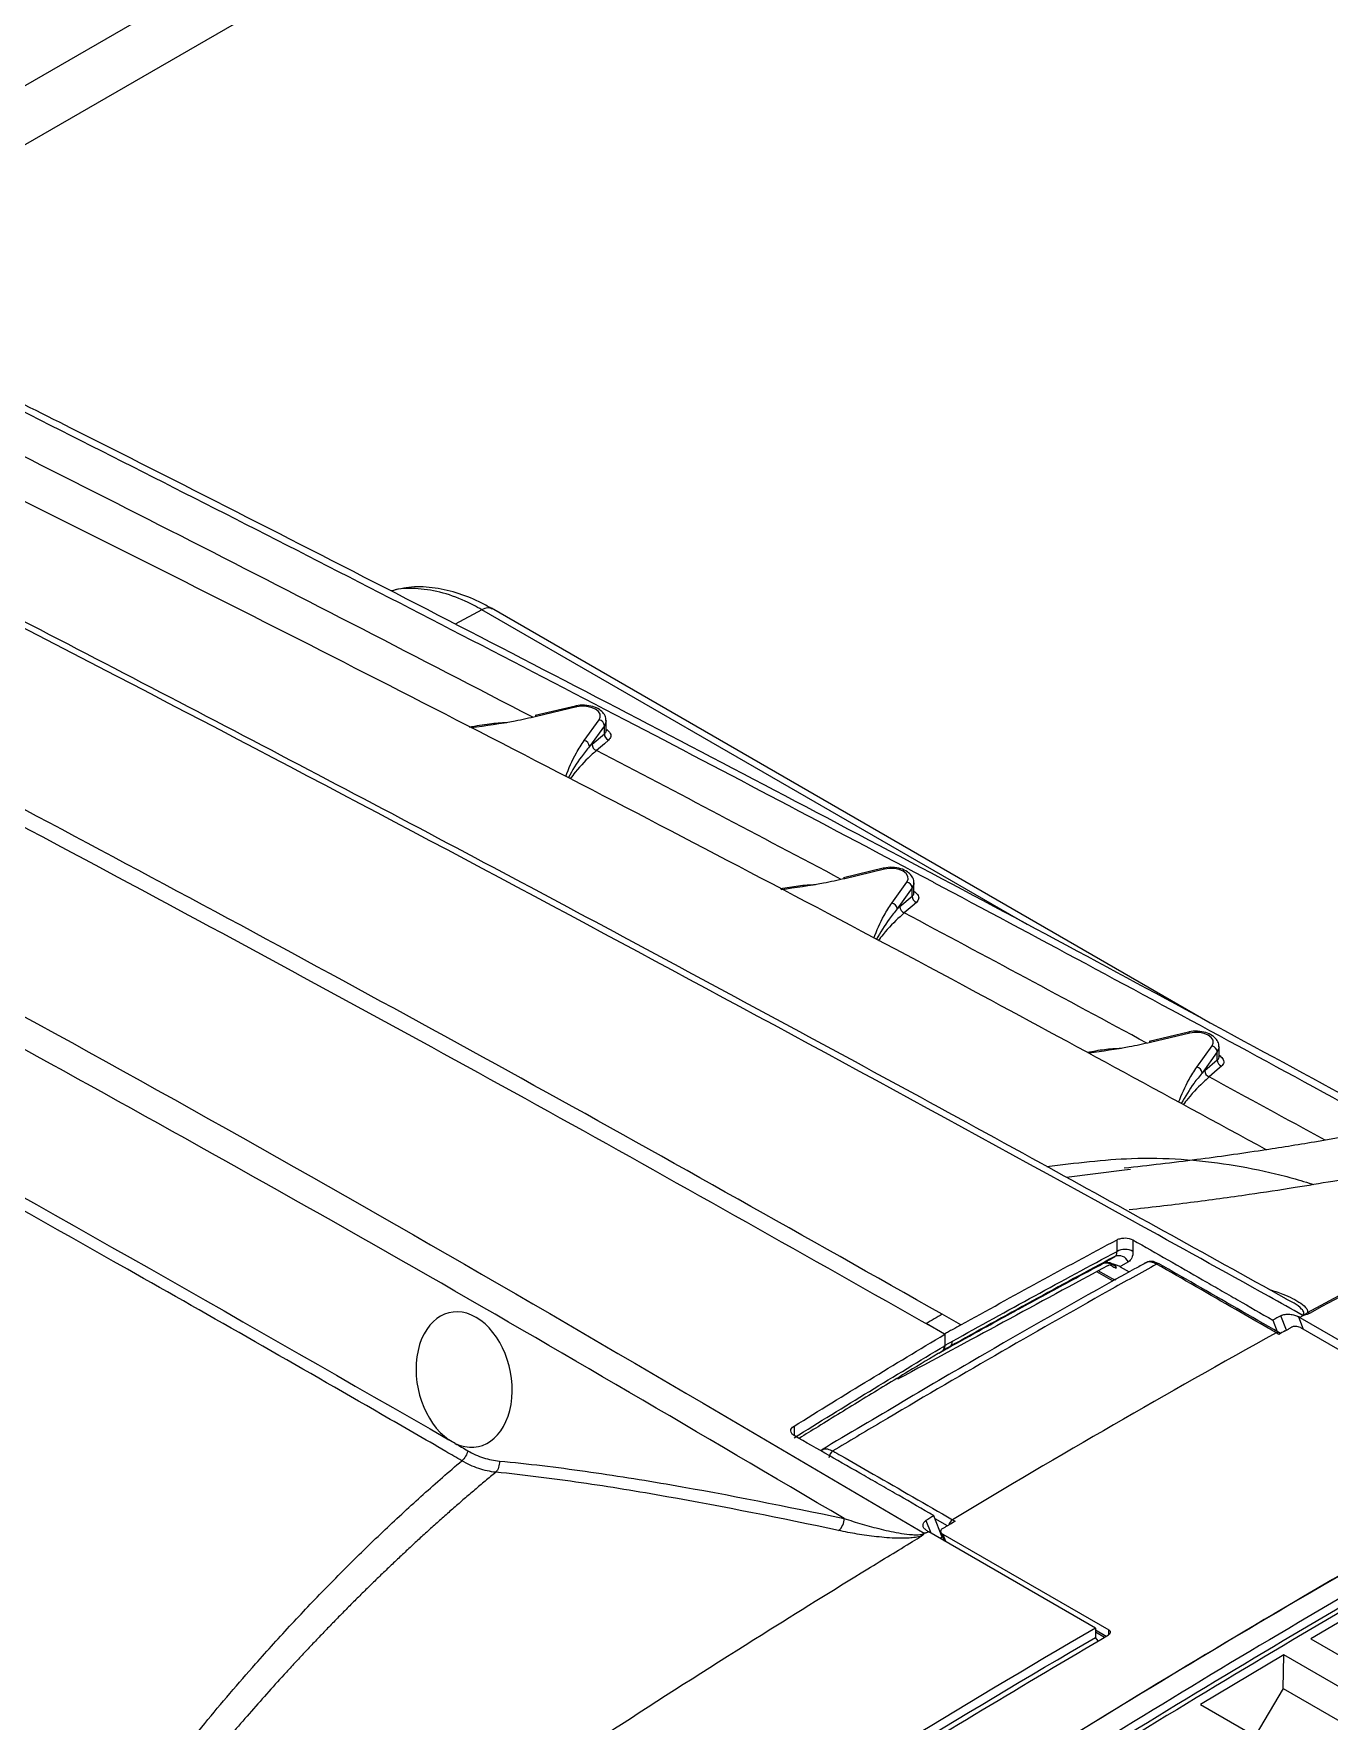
# Model space of a CAD drawing. Extents: x 14.8 to 109.8, y 1.6 to 86.6.
# Drawn here: x 21.103 to 24.509, y 70.507 to 74.945 of the extents above; entities that cross this region are included whole.
import ezdxf

# ---------------------------------------------------------------- set-up
doc = ezdxf.new("R2010")
doc.units = 0
doc.header["$MEASUREMENT"] = 0
doc.layers.add('OBJECT', color=7, linetype='CONTINUOUS')

msp = doc.modelspace()

# ---------------------------------------------------------------- linework, layer by layer
at = {"layer": 'OBJECT'}
for p, q in [((20.0914, 74.2378), (23.6111, 76.2697)), ((20.0914, 74.0827), (23.6664, 76.1465)), ((22.2808, 73.4302), (22.2106, 73.3925)), ((23.7152, 72.6021), (22.2808, 73.4302)), ((24.1962, 72.3431), (22.3066, 73.434)), ((22.5271, 73.1769), (22.4215, 73.1517)), ((22.5306, 73.1746), (22.425, 73.1493)), ((22.5503, 73.0862), (22.5894, 73.1406)), ((22.6078, 73.112), (22.6078, 73.1383)), ((22.6032, 73.1251), (22.5641, 73.0706)), ((22.5713, 73.0769), (22.6032, 73.1042)), ((22.6032, 73.1042), (22.6032, 73.1251)), ((22.6077, 73.1123), (22.6078, 73.1122)), ((23.3367, 72.7503), (23.2323, 72.7254)), ((23.3402, 72.748), (23.2358, 72.723)), ((23.3595, 72.659), (23.399, 72.714)), ((23.4128, 72.6985), (23.3733, 72.6435)), ((23.4128, 72.6774), (23.4128, 72.6985)), ((23.4173, 72.6856), (23.4173, 72.6855)), ((23.4174, 72.6853), (23.4174, 72.7117)), ((23.3806, 72.6498), (23.4128, 72.6774)), ((24.1388, 72.3194), (24.0357, 72.2948)), ((24.1423, 72.3171), (24.0391, 72.2924)), ((24.1612, 72.2276), (24.2011, 72.2831)), ((24.215, 72.2676), (24.1751, 72.212)), ((24.1824, 72.2184), (24.215, 72.2464)), ((24.215, 72.2464), (24.215, 72.2676)), ((24.2194, 72.2546), (24.2195, 72.2545)), ((24.2195, 72.2543), (24.2195, 72.2808)), ((23.9708, 71.9565), (23.8183, 71.9376)), ((23.9866, 71.9585), (23.9708, 71.9565)), ((23.9512, 71.7431), (23.9512, 71.7736)), ((23.9932, 71.773), (23.9932, 71.7429)), ((23.9387, 71.7102), (23.9181, 71.7123)), ((23.9465, 71.7078), (23.9489, 71.6991)), ((24.4521, 71.5822), (24.686, 71.708)), ((23.9409, 71.6647), (23.8978, 71.6896)), ((23.9451, 71.6671), (23.9021, 71.692)), ((23.9373, 71.6716), (23.9478, 71.6686)), ((23.9592, 71.7026), (23.9834, 71.6888)), ((23.5407, 71.5496), (23.4915, 71.5776)), ((24.4032, 71.6135), (24.3964, 71.6169)), ((23.4975, 71.5255), (23.4491, 71.5531)), ((24.3607, 71.5622), (24.3725, 71.5319)), ((24.3811, 71.5271), (24.3769, 71.5295)), ((24.3968, 71.536), (24.3822, 71.5737)), ((24.4282, 71.5711), (24.4409, 71.5382)), ((24.432, 71.5689), (24.8704, 71.3158)), ((24.4335, 71.5425), (24.8697, 71.2907)), ((23.4828, 71.4755), (23.5124, 71.4931)), ((23.4983, 71.5251), (23.4983, 71.4947)), ((24.3769, 71.5247), (24.3697, 71.5289)), ((23.376, 71.4076), (23.376, 71.411)), ((23.1019, 71.2833), (23.1019, 71.259)), ((23.4915, 70.9917), (23.4697, 71.0478)), ((23.4488, 71.0349), (23.4613, 71.0026)), ((23.8946, 70.7525), (23.4562, 71.0056)), ((23.5053, 71.0213), (23.4728, 71.04)), ((23.4878, 71.005), (23.4966, 70.9822)), ((23.4898, 70.996), (23.4908, 70.9974)), ((23.493, 70.9996), (23.9293, 70.7478)), ((23.493, 70.9996), (23.5002, 70.9812)), ((23.5185, 71.0375), (23.5258, 71.0333)), ((23.4915, 70.9917), (23.4859, 70.9884)), ((23.5002, 70.9812), (23.4986, 70.9811)), ((23.5002, 70.9812), (23.5009, 70.9798)), ((24.6576, 70.8395), (24.4605, 70.7245)), ((23.8946, 70.7525), (23.8946, 70.728)), ((23.8946, 70.7474), (23.9226, 70.7312)), ((23.8946, 70.7423), (23.9183, 70.7286)), ((23.9294, 70.7354), (23.9293, 70.7478)), ((23.902, 70.7188), (23.8946, 70.728)), ((24.4605, 70.7245), (25.0862, 70.3632)), ((24.3895, 70.6825), (24.1708, 70.5517)), ((24.3881, 70.5935), (24.3895, 70.6825)), ((25.0153, 70.3212), (24.3895, 70.6825)), ((24.3881, 70.5935), (24.3144, 70.4688)), ((24.3881, 70.5935), (24.9391, 70.2754)), ((24.1708, 70.5517), (24.7971, 70.1902))]:
    msp.add_line(p, q, dxfattribs=at)
at = {"layer": 'OBJECT', "flags": 128}
for points in [[(22.5271, 73.1769), (22.5274, 73.177), (22.5284, 73.1767), (22.5294, 73.1759), (22.5306, 73.1746)], [(22.5894, 73.1406), (22.5926, 73.148), (22.5919, 73.1556), (22.5875, 73.1628), (22.5796, 73.1689), (22.569, 73.1735), (22.5566, 73.1761), (22.5434, 73.1764), (22.5306, 73.1746)], [(22.4215, 73.1517), (22.4218, 73.1517), (22.4228, 73.1515), (22.4239, 73.1507), (22.425, 73.1493)], [(22.6078, 73.1386), (22.6075, 73.1349), (22.6032, 73.1251)], [(22.6145, 73.0874), (22.6033, 73.0778), (22.5826, 73.0601)], [(23.3367, 72.7503), (23.337, 72.7504), (23.338, 72.7501), (23.339, 72.7493), (23.3402, 72.748)], [(23.399, 72.714), (23.4022, 72.7214), (23.4015, 72.7291), (23.3971, 72.7362), (23.3892, 72.7424), (23.3786, 72.7469), (23.3662, 72.7495), (23.353, 72.7498), (23.3402, 72.748)], [(23.2323, 72.7254), (23.2326, 72.7254), (23.2336, 72.7252), (23.2347, 72.7244), (23.2358, 72.723)], [(23.4174, 72.712), (23.4171, 72.7083), (23.4128, 72.6985)], [(23.424, 72.6606), (23.4129, 72.6511), (23.3918, 72.633)], [(24.0357, 72.2948), (24.036, 72.2948), (24.0369, 72.2945), (24.038, 72.2937), (24.0391, 72.2924)], [(24.1388, 72.3194), (24.1391, 72.3195), (24.1401, 72.3192), (24.1412, 72.3184), (24.1423, 72.3171)], [(24.2011, 72.2831), (24.2043, 72.2905), (24.2037, 72.2982), (24.1992, 72.3053), (24.1913, 72.3115), (24.1807, 72.316), (24.1683, 72.3186), (24.1551, 72.3189), (24.1423, 72.3171)], [(24.2195, 72.2811), (24.2192, 72.2774), (24.215, 72.2676)], [(24.2262, 72.2296), (24.215, 72.2201), (24.1936, 72.2016)], [(23.9151, 71.7117), (23.9302, 71.7206), (23.9452, 71.7295)], [(23.9355, 71.7089), (23.9363, 71.7076), (23.9375, 71.7045)], [(23.981, 71.7155), (23.9615, 71.704), (23.9592, 71.7026)], [(24.4442, 71.5757), (24.4427, 71.5748), (24.4412, 71.574), (24.4397, 71.5731), (24.4381, 71.5723), (24.4366, 71.5715), (24.4351, 71.5706), (24.4335, 71.5698), (24.432, 71.5689)], [(24.432, 71.5689), (24.4289, 71.5707), (24.4282, 71.5711)], [(23.5124, 71.4931), (23.5019, 71.4872), (23.501, 71.4868), (23.4954, 71.4836), (23.4943, 71.483)], [(23.4983, 71.4955), (23.5014, 71.4972), (23.507, 71.5004), (23.5127, 71.5035), (23.5184, 71.5067)], [(23.4524, 71.0078), (23.4533, 71.0073), (23.4562, 71.0056)]]:
    msp.add_lwpolyline(points, dxfattribs=at)
at = {"layer": 'OBJECT'}
for centre, radius, start, end in [((-31.8289, -31.0548), 117.4756, 62.499986, 63.485268), ((-31.6673, -30.9705), 117.4321, 62.44395, 63.391411), ((22.5857, 73.1234), 0.0176, 5.3796, 77.9917), ((-30.535, -28.793), 114.9779, 61.986204, 62.442224), ((22.5466, 73.069), 0.0176, 5.3768, 77.9945), ((22.6197, 73.103), 0.0165, 175.968, 251.6425), ((22.5878, 73.0758), 0.0165, 175.9666, 251.6428), ((-30.5906, -28.6698), 114.7883, 62.041236, 62.404393), ((23.3953, 72.6968), 0.0176, 5.3796, 77.9931), ((-29.7909, -27.3945), 113.3937, 61.526128, 61.986217), ((23.3558, 72.6418), 0.0176, 5.3802, 77.9912), ((23.397, 72.6487), 0.0165, 175.9933, 251.5325), ((23.4293, 72.6763), 0.0165, 175.9919, 251.5349), ((-29.8427, -27.2638), 113.1958, 61.58055, 61.947066), ((24.1974, 72.2659), 0.0176, 5.3771, 77.9942), ((24.2314, 72.2453), 0.0165, 176.0203, 251.4249), ((-29.2157, -26.3326), 112.186, 61.295009, 61.525806), ((24.1576, 72.2104), 0.0176, 5.379, 77.9924), ((24.1988, 72.2173), 0.0165, 176.0206, 251.4214), ((-29.223, -26.1198), 111.8947, 61.307773, 61.485437), ((23.9256, 71.6902), 0.0239, 56.6998, 115.8643), ((23.9557, 71.7036), 0.028, 25.2977, 111.9387), ((23.972, 71.7018), 0.0462, 62.6565, 116.7662), ((24.0596, 71.7036), 0.00721, 61.8362, 125.1361), ((37.7095, 46.8997), 28.4808, 119.94804, 120.04659), ((24.4176, 71.566), 0.0284, 19.9404, 23.3382), ((24.4462, 71.5604), 0.0226, 59.4666, 74.6743), ((24.3738, 71.5229), 0.0073, 64.8149, 124.9488), ((38.0802, 46.7961), 28.2787, 119.00165, 120.99297), ((23.3968, 71.4475), 0.045, 240.3255, 242.5204), ((23.217, 71.1988), 0.0232, 123.4601, 176.3507), ((23.1951, 71.039), 0.0385, 308.7369, 2.4292), ((23.5317, 71.0178), 0.0237, 123.7767, 166.6672)]:
    msp.add_arc(centre, radius, start, end, dxfattribs=at)
for centre, major_axis, ratio, start_param, end_param in [((43.2265, 1.183), (-66.8006, 75.7581), 0.419165, 5.41998, 5.420055), ((23.9194, 71.7705), (-0.0625, 0.0709), 0.419165, 2.278388, 2.454694), ((22.2345, 71.4059), (-0.0372, 0.1763), 0.684715, 2.657854, 8.802765), ((11.7064, 53.8566), (24.0764, 20.639), 0.218443, 0.84125, 0.842023), ((24.2354, 46.6237), (15.3995, 25.7835), 0.567225, 0.755018, 0.832465), ((25.0281, 46.1661), (14.6132, 26.2373), 0.587362, 0.737859, 0.814708), ((25.0387, 46.1602), (14.6057, 26.2243), 0.587367, 0.737854, 0.814704), ((25.0387, 46.16), (14.5984, 26.2112), 0.587367, 0.737844, 0.814714), ((11.7064, 53.8566), (24.0764, 20.639), 0.218443, 0.882148, 0.88292), ((24.2248, 46.6301), (15.392, 25.7705), 0.56722, 0.793744, 0.832469), ((24.391, 46.5395), (15.3979, 25.7497), 0.587369, 0.817356, 0.916609)]:
    msp.add_ellipse(centre, major_axis=major_axis, ratio=ratio, start_param=start_param, end_param=end_param, dxfattribs=at)
for points, knots in [([(24.3452, 72.0095), (24.0791, 72.1545), (23.5001, 72.4701), (22.6014, 72.9428), (21.6509, 73.4295), (20.8638, 73.8231), (20.3919, 74.0503), (20.2403, 74.1233)], [0, 0, 0, 0, 0.196785, 0.428147, 0.659413, 0.890569, 1, 1, 1, 1]), ([(24.697, 72.0715), (24.4231, 72.2207), (23.86, 72.5274), (22.9973, 72.9849), (22.1116, 73.4456), (21.4345, 73.7905), (21.053, 73.982), (20.9714, 74.023)], [0, 0, 0, 0, 0.22458, 0.461566, 0.69855, 0.935534, 1, 1, 1, 1]), ([(24.3968, 71.6176), (24.1818, 71.7369), (23.7053, 72.0014), (22.9698, 72.4009), (22.1895, 72.8184), (21.4112, 73.227), (20.6625, 73.6139), (20.1747, 73.8601), (19.9444, 73.9762)], [0, 0, 0, 0, 0.143624, 0.318364, 0.493275, 0.668326, 0.843483, 1, 1, 1, 1]), ([(24.4385, 71.5756), (24.4094, 71.5918), (24.2604, 71.6748), (23.6321, 72.0228), (22.5428, 72.6143), (21.1885, 73.3289), (20.3169, 73.7689), (19.9308, 73.9639)], [0, 0, 0, 0, 0.019158, 0.09828, 0.414784, 0.740753, 1, 1, 1, 1]), ([(23.4915, 71.5776), (23.1337, 71.7797), (22.4182, 72.1837), (21.3449, 72.765), (20.4217, 73.2527), (19.8566, 73.5382), (19.649, 73.6431)], [0, 0, 0, 0, 0.279156, 0.558312, 0.837726, 1, 1, 1, 1]), ([(23.4983, 71.5251), (23.1713, 71.7101), (22.5174, 72.0802), (21.4667, 72.6526), (20.5031, 73.1647), (19.8671, 73.4864), (19.6275, 73.6076)], [0, 0, 0, 0, 0.253226, 0.506501, 0.814043, 1, 1, 1, 1]), ([(22.3086, 73.432), (22.2995, 73.4374), (22.2712, 73.4539), (22.2199, 73.4744), (22.1582, 73.4891), (22.0971, 73.4924), (22.0598, 73.4837), (22.0418, 73.4796)], [0, 0, 0, 0, 0.104104, 0.322182, 0.553957, 0.785266, 1, 1, 1, 1]), ([(22.2808, 73.4302), (22.2808, 73.4302), (22.2664, 73.4385), (22.2294, 73.4576), (22.1697, 73.4791), (22.1058, 73.4872), (22.063, 73.4866), (22.0445, 73.4793), (22.0433, 73.4788)], [0, 0, 0, 0, 0.000007, 0.170671, 0.438435, 0.71398, 0.981722, 1, 1, 1, 1]), ([(22.3093, 73.4322), (22.3052, 73.4338), (22.297, 73.437), (22.2863, 73.4325), (22.2808, 73.4302)], [0, 0, 0, 0, 0.488441, 1, 1, 1, 1]), ([(19.4475, 73.2219), (19.8224, 73.0278), (20.6801, 72.5837), (22.0131, 71.8454), (22.9671, 71.2829), (23.4441, 71.0016)], [0, 0, 0, 0, 0.279745, 0.639873, 1, 1, 1, 1]), ([(22.5514, 73.1792), (22.5512, 73.1792), (22.544, 73.1804), (22.5354, 73.1788), (22.5279, 73.1771), (22.5271, 73.1769)], [0, 0, 0, 0, 0.024116, 0.898891, 1, 1, 1, 1]), ([(22.607, 73.1386), (22.6072, 73.1408), (22.6075, 73.1476), (22.6016, 73.1582), (22.5903, 73.1688), (22.5732, 73.1769), (22.5588, 73.1784), (22.5514, 73.1792)], [0, 0, 0, 0, 0.094009, 0.288313, 0.49442, 0.739807, 1, 1, 1, 1]), ([(23.2336, 71.0406), (22.8574, 71.2621), (22.1049, 71.705), (20.9695, 72.3367), (20.0771, 72.8188), (19.5617, 73.0808), (19.4278, 73.1489)], [0, 0, 0, 0, 0.298295, 0.59659, 0.895227, 1, 1, 1, 1]), ([(22.2484, 73.1215), (22.2662, 73.125), (22.2994, 73.1315), (22.332, 73.1332), (22.3471, 73.134)], [0, 0, 0, 0, 0.535684, 1, 1, 1, 1]), ([(22.425, 73.1493), (22.4063, 73.1452), (22.3502, 73.1327), (22.2917, 73.1247), (22.2526, 73.1193)], [0, 0, 0, 0, 0.333228, 1, 1, 1, 1]), ([(22.5016, 72.9918), (22.5099, 73.0126), (22.5227, 73.0447), (22.5431, 73.0754), (22.5503, 73.0862)], [0, 0, 0, 0, 0.648305, 1, 1, 1, 1]), ([(22.6032, 73.1042), (22.6057, 73.1062), (22.6086, 73.1084), (22.6075, 73.1116), (22.6073, 73.112)], [0, 0, 0, 0, 0.870438, 1, 1, 1, 1]), ([(22.6096, 73.1152), (22.6123, 73.1127), (22.6194, 73.1065), (22.6217, 73.0964), (22.6169, 73.0904), (22.6145, 73.0874)], [0, 0, 0, 0, 0.24217, 0.621271, 1, 1, 1, 1]), ([(22.5641, 73.0706), (22.5569, 73.0619), (22.5363, 73.0371), (22.5192, 73.0075), (22.5082, 72.9884)], [0, 0, 0, 0, 0.352977, 1, 1, 1, 1]), ([(22.5826, 73.0601), (22.5789, 73.0568), (22.5605, 73.0404), (22.5374, 73.0175), (22.5178, 72.9917), (22.5133, 72.9858)], [0, 0, 0, 0, 0.161549, 0.808615, 1, 1, 1, 1]), ([(19.3843, 72.8058), (19.7954, 72.5864), (20.7353, 72.0849), (21.669, 71.5491), (22.1944, 71.2477)], [0, 0, 0, 0, 0.4373763, 1, 1, 1, 1]), ([(22.2285, 71.1924), (22.2145, 71.2005), (22.1449, 71.2409), (21.8522, 71.4101), (21.1799, 71.7937), (20.3021, 72.2835), (19.6453, 72.6329), (19.3843, 72.7719)], [0, 0, 0, 0, 0.014756, 0.0737799, 0.3098775, 0.7256386, 1, 1, 1, 1]), ([(23.361, 72.7526), (23.3608, 72.7526), (23.3536, 72.7538), (23.345, 72.7522), (23.3375, 72.7505), (23.3367, 72.7503)], [0, 0, 0, 0, 0.024123, 0.898891, 1, 1, 1, 1]), ([(23.4166, 72.712), (23.4168, 72.7142), (23.4171, 72.721), (23.4112, 72.7316), (23.3999, 72.7422), (23.3828, 72.7503), (23.3684, 72.7518), (23.361, 72.7526)], [0, 0, 0, 0, 0.094005, 0.28831, 0.494417, 0.739812, 1, 1, 1, 1]), ([(23.0667, 72.6965), (23.0823, 72.6995), (23.1133, 72.7055), (23.1436, 72.7071), (23.1586, 72.7078)], [0, 0, 0, 0, 0.506218, 1, 1, 1, 1]), ([(23.2358, 72.723), (23.2171, 72.7189), (23.1625, 72.7067), (23.1055, 72.6989), (23.0681, 72.6938)], [0, 0, 0, 0, 0.342387, 1, 1, 1, 1]), ([(23.4128, 72.6774), (23.4153, 72.6794), (23.4182, 72.6817), (23.4171, 72.6849), (23.4169, 72.6853)], [0, 0, 0, 0, 0.869891, 1, 1, 1, 1]), ([(23.4174, 72.6903), (23.4208, 72.6873), (23.4287, 72.6805), (23.4313, 72.6697), (23.4265, 72.6637), (23.424, 72.6606)], [0, 0, 0, 0, 0.2835436, 0.6419429, 1, 1, 1, 1]), ([(23.3115, 72.5663), (23.3196, 72.5866), (23.3322, 72.6181), (23.3523, 72.6482), (23.3595, 72.659)], [0, 0, 0, 0, 0.642041, 1, 1, 1, 1]), ([(23.3733, 72.6435), (23.3661, 72.6347), (23.3458, 72.6104), (23.329, 72.5814), (23.3183, 72.5628)], [0, 0, 0, 0, 0.3592653, 1, 1, 1, 1]), ([(23.3918, 72.633), (23.3881, 72.6297), (23.3697, 72.6133), (23.347, 72.5907), (23.3277, 72.5654), (23.3236, 72.56)], [0, 0, 0, 0, 0.163958, 0.820659, 1, 1, 1, 1]), ([(26.5378, 72.6073), (26.4859, 72.5889), (26.3848, 72.5531), (26.2428, 72.5023), (26.1213, 72.4597), (26.006, 72.4201), (25.8955, 72.3835), (25.7746, 72.3449), (25.6536, 72.3078), (25.5244, 72.2699), (25.3796, 72.2294), (25.2109, 72.1852), (25.0353, 72.1428), (24.8689, 72.1059), (24.7225, 72.076), (24.5926, 72.0514), (24.4634, 72.0289), (24.3218, 72.0064), (24.1551, 71.9825), (24.0339, 71.9687), (23.9703, 71.9614)], [0, 0, 0, 0, 0.062756, 0.122508, 0.170719, 0.207762, 0.25787, 0.30538, 0.35342, 0.401741, 0.458571, 0.523976, 0.599329, 0.662813, 0.716271, 0.767528, 0.811397, 0.863487, 0.928293, 1, 1, 1, 1]), ([(26.5391, 72.6007), (26.5336, 72.5985), (26.5283, 72.5961), (26.5175, 72.5914), (26.5013, 72.5844), (26.4634, 72.5679), (26.3878, 72.5348), (26.3229, 72.506), (26.193, 72.448), (26.1064, 72.4087), (25.8466, 72.2888), (25.6732, 72.2063), (25.1527, 71.951), (24.8051, 71.7705), (24.4576, 71.5799)], [0, 0, 0, 0, 0.007813, 0.007813, 0.015625, 0.03125, 0.0625, 0.125, 0.125, 0.25, 0.25, 0.5, 0.5, 1, 1, 1, 1]), ([(24.0391, 72.2924), (24.0205, 72.2883), (23.9679, 72.2765), (23.913, 72.269), (23.8776, 72.2642)], [0, 0, 0, 0, 0.35545, 1, 1, 1, 1]), ([(24.1632, 72.3217), (24.163, 72.3217), (24.1558, 72.3229), (24.1472, 72.3213), (24.1396, 72.3196), (24.1388, 72.3194)], [0, 0, 0, 0, 0.024117, 0.89889, 1, 1, 1, 1]), ([(24.2188, 72.2811), (24.2189, 72.2833), (24.2193, 72.2901), (24.2133, 72.3007), (24.202, 72.3113), (24.1849, 72.3194), (24.1706, 72.3209), (24.1632, 72.3217)], [0, 0, 0, 0, 0.094009, 0.288314, 0.494417, 0.739811, 1, 1, 1, 1]), ([(23.8736, 72.2665), (23.8884, 72.2694), (23.9184, 72.2752), (23.9478, 72.2766), (23.9627, 72.2774)], [0, 0, 0, 0, 0.494558, 1, 1, 1, 1]), ([(24.215, 72.2464), (24.2175, 72.2484), (24.2203, 72.2507), (24.2192, 72.2539), (24.2191, 72.2543)], [0, 0, 0, 0, 0.869375, 1, 1, 1, 1]), ([(24.2195, 72.2593), (24.223, 72.2563), (24.2308, 72.2495), (24.2335, 72.2387), (24.2286, 72.2327), (24.2262, 72.2296)], [0, 0, 0, 0, 0.283493, 0.641923, 1, 1, 1, 1]), ([(24.1133, 72.1352), (24.1214, 72.1553), (24.134, 72.1867), (24.154, 72.2168), (24.1612, 72.2276)], [0, 0, 0, 0, 0.640849, 1, 1, 1, 1]), ([(24.1751, 72.212), (24.1678, 72.2033), (24.1476, 72.179), (24.1309, 72.15), (24.1201, 72.1315)], [0, 0, 0, 0, 0.360246, 1, 1, 1, 1]), ([(24.1936, 72.2016), (24.1899, 72.1983), (24.1715, 72.1818), (24.1487, 72.1593), (24.1295, 72.134), (24.1254, 72.1286)], [0, 0, 0, 0, 0.164196, 0.821839, 1, 1, 1, 1]), ([(25.6077, 72.18), (25.5861, 72.1736), (25.5178, 72.1536), (25.3952, 72.1198), (25.2302, 72.0767), (25.0555, 72.0345), (24.8864, 71.9971), (24.7378, 71.9669), (24.618, 71.9443), (24.5134, 71.926), (24.4123, 71.9092), (24.2878, 71.8903), (24.1424, 71.8701), (24.0369, 71.8582), (23.983, 71.8521)], [0, 0, 0, 0, 0.041024, 0.129957, 0.231364, 0.350935, 0.455997, 0.544818, 0.624905, 0.675845, 0.736191, 0.809301, 0.902436, 1, 1, 1, 1]), ([(23.7668, 71.9661), (23.8419, 71.9754), (24.0081, 71.9959), (24.2064, 71.9804), (24.3488, 71.9529), (24.4177, 71.9343), (24.4507, 71.9242), (24.4641, 71.9199), (24.4678, 71.9186)], [0, 0, 0, 0, 0.29941, 0.6634628, 0.8455598, 0.9366169, 0.9821466, 1, 1, 1, 1]), ([(23.9512, 71.7736), (23.954, 71.7751), (23.9573, 71.7763), (23.9645, 71.7778), (23.9684, 71.7782), (23.98, 71.7781), (23.9877, 71.7762), (23.9932, 71.773)], [0, 0, 0, 0, 0.25, 0.25, 0.5, 0.5, 1, 1, 1, 1]), ([(23.9932, 71.773), (24.0542, 71.7382), (24.1151, 71.7034), (24.1837, 71.664), (24.1915, 71.6596), (24.2068, 71.6507), (24.2299, 71.6375), (24.2838, 71.6065), (24.3299, 71.5799), (24.3607, 71.5622)], [0, 0, 0, 0, 0.5, 0.5, 0.5625, 0.5625, 0.625, 0.75, 1, 1, 1, 1]), ([(24.0261, 71.7126), (24.0166, 71.7073), (23.876, 71.6298), (23.5915, 71.4685), (23.317, 71.3056), (23.1738, 71.2206)], [0, 0, 0, 0, 0.033485, 0.496009, 1, 1, 1, 1]), ([(24.0554, 71.7095), (24.0137, 71.6863), (23.8719, 71.6074), (23.6298, 71.4695), (23.3877, 71.3279), (23.2459, 71.2431), (23.2042, 71.2181)], [0, 0, 0, 0, 0.146903, 0.5, 0.853099, 1, 1, 1, 1]), ([(23.4931, 71.4813), (23.5242, 71.4986), (23.5964, 71.5387), (23.7095, 71.6007), (23.819, 71.6601), (23.8875, 71.6969), (23.9151, 71.7117)], [0, 0, 0, 0, 0.221715, 0.51274, 0.803675, 1, 1, 1, 1]), ([(23.9149, 71.7113), (23.9154, 71.7117), (23.9171, 71.7126), (23.9177, 71.7125), (23.9181, 71.7124)], [0, 0, 0, 0, 0.323184, 1, 1, 1, 1]), ([(23.9282, 71.7061), (23.933, 71.7087), (23.9376, 71.7093), (23.945, 71.7067), (23.9477, 71.7036), (23.9489, 71.6991)], [0, 0, 0, 0, 0.5, 0.5, 1, 1, 1, 1]), ([(23.9592, 71.7026), (23.9563, 71.7043), (23.9531, 71.7057), (23.9463, 71.7083), (23.9426, 71.7094), (23.9387, 71.7102)], [0, 0, 0, 0, 0.5, 0.5, 1, 1, 1, 1]), ([(23.9452, 71.7295), (23.9472, 71.7307), (23.9487, 71.7324), (23.9507, 71.7371), (23.9512, 71.7399), (23.9512, 71.7431)], [0, 0, 0, 0, 0.5, 0.5, 1, 1, 1, 1]), ([(23.9932, 71.7429), (23.9932, 71.7365), (23.9921, 71.7308), (23.9879, 71.7214), (23.9849, 71.7178), (23.981, 71.7155)], [0, 0, 0, 0, 0.5, 0.5, 1, 1, 1, 1]), ([(24.0626, 71.7095), (24.0574, 71.7121), (24.0477, 71.7171), (24.0345, 71.717), (24.0284, 71.7132), (24.0264, 71.712)], [0, 0, 0, 0, 0.434273, 0.812071, 1, 1, 1, 1]), ([(24.0554, 71.7095), (24.0503, 71.7117), (24.0405, 71.716), (24.0304, 71.7158), (24.027, 71.7127), (24.0264, 71.7122)], [0, 0, 0, 0, 0.47524, 0.911812, 1, 1, 1, 1]), ([(24.3697, 71.5289), (24.3626, 71.5329), (24.3272, 71.5534), (24.2225, 71.6137), (24.1248, 71.6697), (24.0554, 71.7095)], [0, 0, 0, 0, 0.0675, 0.3375, 1, 1, 1, 1]), ([(24.3769, 71.5293), (24.3036, 71.5718), (24.1988, 71.6325), (24.0941, 71.6918), (24.0627, 71.7096)], [0, 0, 0, 0, 0.700037, 1, 1, 1, 1]), ([(23.0587, 68.6518), (23.3521, 68.8584), (23.9395, 69.2721), (24.8225, 69.8393), (25.705, 70.3671), (26.5614, 70.8366), (27.3934, 71.2573), (27.9298, 71.4983), (28.1983, 71.6189)], [0, 0, 0, 0, 0.171879, 0.344058, 0.51475, 0.685735, 0.842753, 1, 1, 1, 1]), ([(24.3505, 71.6432), (24.363, 71.6392), (24.3951, 71.6288), (24.4292, 71.6115), (24.4497, 71.5947), (24.4529, 71.5857), (24.4522, 71.5824), (24.4521, 71.5822)], [0, 0, 0, 0, 0.2677655, 0.6833063, 0.8906466, 0.9946548, 1, 1, 1, 1]), ([(24.3822, 71.5737), (24.3853, 71.5754), (24.389, 71.5766), (24.3971, 71.5779), (24.4015, 71.578), (24.4099, 71.5774), (24.414, 71.5766), (24.4217, 71.5743), (24.4251, 71.5729), (24.4282, 71.5711)], [0, 0, 0, 0, 0.25, 0.25, 0.5, 0.5, 0.75, 0.75, 1, 1, 1, 1]), ([(24.4385, 71.5756), (24.4388, 71.5758), (24.4401, 71.5766), (24.4414, 71.5779), (24.4426, 71.5802), (24.4423, 71.5849), (24.4345, 71.5945), (24.4212, 71.6048), (24.4078, 71.6113), (24.4032, 71.6135)], [0, 0, 0, 0, 0.01155, 0.057139, 0.082434, 0.160163, 0.357113, 0.778987, 1, 1, 1, 1]), ([(24.4576, 71.5799), (24.4558, 71.5789), (24.4537, 71.578), (24.4493, 71.5765), (24.4468, 71.5759), (24.4442, 71.5757)], [0, 0, 0, 0, 0.5, 0.5, 1, 1, 1, 1]), ([(28.2357, 71.5446), (27.9682, 71.4244), (27.4328, 71.1839), (26.6028, 70.7643), (25.7477, 70.2955), (24.8674, 69.7691), (23.9857, 69.2027), (23.3994, 68.7899), (23.106, 68.5833)], [0, 0, 0, 0, 0.157018, 0.314265, 0.484956, 0.655942, 0.827821, 1, 1, 1, 1]), ([(23.5407, 71.5496), (23.5335, 71.5456), (23.5263, 71.5416), (23.5191, 71.5376), (23.5155, 71.5356), (23.5119, 71.5336), (23.5083, 71.5316), (23.5047, 71.5296), (23.5011, 71.5276), (23.4975, 71.5255)], [0, 0, 0, 0, 0.000762116, 0.000762116, 0.000762116, 0.001143174, 0.001143174, 0.001143174, 0.001524232, 0.001524232, 0.001524232, 0.001524232]), ([(24.3931, 71.5339), (24.3954, 71.5352), (24.4001, 71.5378), (24.4057, 71.5411), (24.4091, 71.543), (24.4102, 71.5436)], [0, 0, 0, 0, 0.406586, 0.813171, 1, 1, 1, 1]), ([(24.4335, 71.5425), (24.4314, 71.5434), (24.4277, 71.5452), (24.4209, 71.5461), (24.4151, 71.5456), (24.4118, 71.5445), (24.4105, 71.5438), (24.4102, 71.5436)], [0, 0, 0, 0, 0.296652, 0.553673, 0.784232, 0.95771, 1, 1, 1, 1]), ([(23.4914, 71.4814), (23.4934, 71.4826), (23.4949, 71.4843), (23.497, 71.489), (23.4975, 71.4919), (23.4975, 71.4951)], [0, 0, 0, 0, 0.5, 0.5, 1, 1, 1, 1]), ([(23.4922, 71.481), (23.4622, 71.463), (23.3927, 71.4213), (23.2837, 71.355), (23.188, 71.2963), (23.1319, 71.2615), (23.1153, 71.2512)], [0, 0, 0, 0, 0.238503, 0.553167, 0.867837, 1, 1, 1, 1]), ([(23.1023, 71.2587), (23.0995, 71.2603), (23.0973, 71.2622), (23.0943, 71.2663), (23.0935, 71.2686), (23.0934, 71.2754), (23.0965, 71.2799), (23.1019, 71.2833)], [0, 0, 0, 0, 0.25, 0.25, 0.5, 0.5, 1, 1, 1, 1]), ([(22.2441, 71.2189), (22.2432, 71.214), (22.2412, 71.2089), (22.2357, 71.1997), (22.2322, 71.1955), (22.2285, 71.1924)], [0, 0, 0, 0, 0.5, 0.5, 1, 1, 1, 1]), ([(22.2441, 71.2189), (22.2576, 71.211), (22.2714, 71.2048), (22.2992, 71.1957), (22.3132, 71.1928), (22.3271, 71.1915)], [0, 0, 0, 0, 0.5, 0.5, 1, 1, 1, 1]), ([(23.4697, 71.0478), (23.4392, 71.0655), (23.3933, 71.0919), (23.3474, 71.1183), (23.3168, 71.1358), (23.3016, 71.1446), (23.2249, 71.1886), (23.1636, 71.2237), (23.1023, 71.2587)], [0, 0, 0, 0, 0.25, 0.375, 0.375, 0.5, 0.5, 1, 1, 1, 1]), ([(23.1742, 71.2198), (23.1753, 71.2207), (23.1794, 71.2244), (23.1901, 71.2244), (23.1995, 71.2202), (23.2042, 71.2181)], [0, 0, 0, 0, 0.153462, 0.576699, 1, 1, 1, 1]), ([(20.4671, 68.549), (20.4708, 68.5599), (20.4783, 68.5817), (20.4897, 68.6144), (20.5013, 68.647), (20.5131, 68.6797), (20.5251, 68.7124), (20.5374, 68.745), (20.5498, 68.7777), (20.5625, 68.8103), (20.5754, 68.8429), (20.5884, 68.8755), (20.6017, 68.908), (20.6152, 68.9406), (20.6289, 68.9731), (20.6428, 69.0055), (20.6569, 69.0379), (20.6712, 69.0703), (20.6857, 69.1026), (20.7003, 69.1349), (20.7152, 69.1671), (20.7303, 69.1993), (20.7456, 69.2314), (20.761, 69.2635), (20.7767, 69.2955), (20.7925, 69.3274), (20.8085, 69.3593), (20.8247, 69.3911), (20.8411, 69.4228), (20.8577, 69.4545), (20.8744, 69.486), (20.8914, 69.5175), (20.9085, 69.5489), (20.9257, 69.5802), (20.9432, 69.6114), (20.9608, 69.6426), (20.9786, 69.6736), (20.9966, 69.7045), (21.0147, 69.7354), (21.033, 69.7661), (21.0515, 69.7967), (21.0701, 69.8272), (21.0889, 69.8576), (21.1079, 69.8878), (21.127, 69.918), (21.1463, 69.948), (21.1657, 69.9779), (21.1832, 70.0047), (21.2074, 70.0405), (21.2465, 70.0977), (21.3022, 70.1768), (21.3653, 70.263), (21.4476, 70.3717), (21.5533, 70.5044), (21.6566, 70.6254), (21.7336, 70.7115), (21.7815, 70.7637), (21.8299, 70.8151), (21.8785, 70.8656), (21.9276, 70.9151), (21.977, 70.9638), (22.0267, 71.0115), (22.0767, 71.0582), (22.127, 71.104), (22.1776, 71.1488), (22.2115, 71.1779), (22.2285, 71.1924)], [0, 0, 0, 0, 0.010855, 0.021709, 0.032564, 0.043419, 0.054273, 0.065128, 0.075982, 0.086837, 0.097692, 0.108546, 0.119401, 0.130256, 0.14111, 0.151965, 0.162819, 0.173674, 0.184529, 0.195383, 0.206238, 0.217092, 0.227947, 0.238801, 0.249656, 0.260511, 0.271365, 0.28222, 0.293074, 0.303929, 0.314783, 0.325638, 0.336493, 0.347347, 0.358202, 0.369056, 0.379911, 0.390765, 0.40162, 0.412474, 0.423329, 0.434183, 0.445038, 0.455892, 0.466747, 0.477601, 0.488456, 0.49931, 0.506823, 0.527968, 0.562745, 0.595546, 0.626232, 0.68859, 0.753062, 0.775529, 0.797991, 0.820451, 0.842907, 0.865359, 0.887808, 0.910253, 0.932695, 0.955134, 0.977569, 1, 1, 1, 1]), ([(22.3175, 71.1622), (22.3027, 71.1637), (22.2878, 71.167), (22.2579, 71.1771), (22.2431, 71.1839), (22.2285, 71.1924)], [0, 0, 0, 0, 0.5, 0.5, 1, 1, 1, 1]), ([(22.3271, 71.1915), (22.3275, 71.1861), (22.3268, 71.1803), (22.3235, 71.17), (22.3208, 71.1654), (22.3175, 71.1622)], [0, 0, 0, 0, 0.5, 0.5, 1, 1, 1, 1]), ([(22.3271, 71.1915), (22.4023, 71.1847), (22.4777, 71.1755), (22.6287, 71.1542), (22.7042, 71.1421), (22.931, 71.1027), (23.0822, 71.0725), (23.2336, 71.0406)], [0, 0, 0, 0, 0.25, 0.25, 0.5, 0.5, 1, 1, 1, 1]), ([(23.2042, 71.2181), (23.2113, 71.2141), (23.2467, 71.1938), (23.3514, 71.1338), (23.4491, 71.0775), (23.5185, 71.0375)], [0, 0, 0, 0, 0.0675, 0.3375, 1, 1, 1, 1]), ([(22.3175, 71.1622), (22.3083, 71.1545), (22.2899, 71.1392), (22.2623, 71.1158), (22.2349, 71.0923), (22.2075, 71.0685), (22.1803, 71.0444), (22.1531, 71.0201), (22.1261, 70.9956), (22.0992, 70.9709), (22.0724, 70.9459), (22.0458, 70.9207), (22.0192, 70.8953), (21.9928, 70.8697), (21.9665, 70.8439), (21.9403, 70.8178), (21.9143, 70.7916), (21.8884, 70.7651), (21.8626, 70.7385), (21.837, 70.7116), (21.8115, 70.6846), (21.7862, 70.6574), (21.7385, 70.6056), (21.6692, 70.5279), (21.5794, 70.4225), (21.4916, 70.3146), (21.4058, 70.2043), (21.3223, 70.0916), (21.2595, 70.0034), (21.2158, 69.939), (21.189, 69.8982), (21.1599, 69.8524), (21.1278, 69.7999), (21.0937, 69.7419), (21.0583, 69.6804), (21.0024, 69.5808), (20.9242, 69.4344), (20.8486, 69.2808), (20.7928, 69.1604), (20.7578, 69.082), (20.7243, 69.0043), (20.6924, 68.9276), (20.662, 68.8518), (20.6331, 68.777), (20.6057, 68.7033), (20.5797, 68.6306), (20.555, 68.5591), (20.5395, 68.5118), (20.5318, 68.4883)], [0, 0, 0, 0, 0.011923, 0.02383, 0.035721, 0.047595, 0.059452, 0.071293, 0.083117, 0.094924, 0.106713, 0.118486, 0.130241, 0.14198, 0.1537, 0.165404, 0.17709, 0.188758, 0.200409, 0.212042, 0.223657, 0.235255, 0.246834, 0.289389, 0.331879, 0.374305, 0.416667, 0.458964, 0.501139, 0.514279, 0.528868, 0.545021, 0.562954, 0.584083, 0.605283, 0.626511, 0.686422, 0.753925, 0.780142, 0.806011, 0.831527, 0.856687, 0.881488, 0.905926, 0.929999, 0.953705, 0.977039, 1, 1, 1, 1]), ([(23.2192, 71.009), (23.0685, 71.041), (22.9178, 71.0713), (22.6922, 71.1113), (22.6171, 71.1236), (22.4671, 71.1454), (22.3922, 71.1549), (22.3175, 71.1622)], [0, 0, 0, 0, 0.5, 0.5, 0.75, 0.75, 1, 1, 1, 1]), ([(23.2422, 68.2815), (23.2592, 68.2948), (23.4529, 68.446), (23.8248, 68.7266), (24.36, 69.1065), (24.8974, 69.4636), (25.4362, 69.7974), (25.9756, 70.1076), (26.5148, 70.3938), (27.0529, 70.655), (27.5895, 70.893), (27.9451, 71.0303), (28.1228, 71.099)], [0, 0, 0, 0, 0.010564, 0.120488, 0.230452, 0.340376, 0.4503, 0.560264, 0.670188, 0.780112, 0.890076, 1, 1, 1, 1]), ([(23.4373, 70.9942), (23.4319, 70.9926), (23.4264, 70.9916), (23.4156, 70.9901), (23.4103, 70.9896), (23.3945, 70.9886), (23.3845, 70.9885), (23.365, 70.989), (23.3555, 70.9895), (23.3369, 70.9908), (23.3279, 70.9917), (23.3014, 70.9946), (23.2843, 70.997), (23.2511, 71.0025), (23.235, 71.0056), (23.2192, 71.009)], [0, 0, 0, 0, 0.0625, 0.0625, 0.125, 0.125, 0.25, 0.25, 0.375, 0.375, 0.5, 0.5, 0.75, 0.75, 1, 1, 1, 1]), ([(23.2336, 71.0406), (23.2492, 71.0355), (23.265, 71.0305), (23.2974, 71.0211), (23.314, 71.0166), (23.3395, 71.0103), (23.3482, 71.0083), (23.3659, 71.0046), (23.3749, 71.0029), (23.3935, 71), (23.403, 70.9987), (23.4182, 70.9978), (23.4233, 70.9976), (23.4314, 70.9981), (23.4341, 70.9984), (23.4395, 70.9995), (23.4422, 71.0004), (23.4441, 71.0016)], [0, 0, 0, 0, 0.25, 0.25, 0.5, 0.5, 0.625, 0.625, 0.75, 0.75, 0.875, 0.875, 0.9375, 0.9375, 0.96875, 0.96875, 1, 1, 1, 1]), ([(23.4562, 71.0056), (23.4545, 71.0046), (23.4526, 71.0038), (23.4495, 71.0027), (23.4484, 71.0024), (23.4468, 71.002), (23.4462, 71.0019), (23.4453, 71.0018), (23.445, 71.0017), (23.4446, 71.0017), (23.4445, 71.0016), (23.4442, 71.0016), (23.4441, 71.0015), (23.4435, 71), (23.4427, 70.9987), (23.4404, 70.9963), (23.4389, 70.9952), (23.4373, 70.9942)], [0, 0, 0, 0, 0.25, 0.25, 0.375, 0.375, 0.4375, 0.4375, 0.46875, 0.46875, 0.484375, 0.484375, 0.5, 0.5, 0.75, 0.75, 1, 1, 1, 1]), ([(23.4524, 71.0078), (23.4493, 71.0096), (23.4468, 71.0116), (23.443, 71.016), (23.4418, 71.0184), (23.4408, 71.0234), (23.4411, 71.0259), (23.4436, 71.0308), (23.4458, 71.033), (23.4488, 71.0349)], [0, 0, 0, 0, 0.25, 0.25, 0.5, 0.5, 0.75, 0.75, 1, 1, 1, 1]), ([(23.4562, 71.0056), (23.4545, 71.0046), (23.4527, 71.0038), (23.4486, 71.0024), (23.4464, 71.0019), (23.4441, 71.0016)], [0, 0, 0, 0, 0.5, 0.5, 1, 1, 1, 1]), ([(23.4915, 71.0133), (23.4905, 71.0126), (23.4886, 71.0112), (23.4873, 71.0085), (23.4874, 71.0055), (23.4891, 71.0023), (23.4916, 71.0006), (23.493, 70.9996)], [0, 0, 0, 0, 0.176736, 0.353085, 0.539296, 0.749724, 1, 1, 1, 1]), ([(23.5092, 71.0236), (23.5068, 71.0222), (23.502, 71.0194), (23.4961, 71.016), (23.4926, 71.0139), (23.4915, 71.0133)], [0, 0, 0, 0, 0.406586, 0.813171, 1, 1, 1, 1]), ([(23.0197, 70.7368), (23.1118, 70.7946), (23.2432, 70.8761), (23.3745, 70.9562), (23.4138, 70.9799)], [0.3943387, 0.3943387, 0.3943387, 0.3943387, 0.4259366, 0.43938967, 0.43938967, 0.43938967, 0.43938967]), ([(21.7865, 69.3642), (22.0546, 69.5476), (22.5463, 69.884), (23.2612, 70.3385), (23.7076, 70.6036), (23.9291, 70.7351)], [0, 0, 0, 0, 0.376504, 0.6906541, 1, 1, 1, 1]), ([(22.3537, 70.3067), (22.4519, 70.3719), (22.6738, 70.5175), (22.8959, 70.6591), (23.0197, 70.7368)], [0.31813644, 0.31813644, 0.31813644, 0.31813644, 0.35187319, 0.3943387, 0.3943387, 0.3943387, 0.3943387]), ([(23.9293, 70.7478), (23.9303, 70.747), (23.9325, 70.7455), (23.9338, 70.7425), (23.9335, 70.7395), (23.9318, 70.7369), (23.9299, 70.7357), (23.9291, 70.7351)], [0, 0, 0, 0, 0.212294, 0.424585, 0.636931, 0.849316, 1, 1, 1, 1])]:
    msp.add_open_spline(points, degree=3, knots=knots, dxfattribs=at)
for points in [[(22.5641, 73.0706), (22.5665, 73.0728), (22.5689, 73.0749), (22.5713, 73.0769)], [(23.3733, 72.6435), (23.3758, 72.6456), (23.3782, 72.6477), (23.3806, 72.6498)], [(24.1751, 72.212), (24.1775, 72.2142), (24.1799, 72.2163), (24.1824, 72.2184)], [(23.5407, 71.5496), (23.6775, 71.6257), (23.8143, 71.7004), (23.9512, 71.7736)], [(23.9452, 71.7295), (23.801, 71.6524), (23.6567, 71.5735), (23.5124, 71.4931)], [(23.5184, 71.5067), (23.6626, 71.5871), (23.8069, 71.666), (23.9512, 71.7431)], [(23.9282, 71.7061), (23.7441, 71.6063), (23.5601, 71.5067), (23.376, 71.4076)], [(24.4436, 71.5772), (24.442, 71.5766), (24.4403, 71.5761), (24.4385, 71.5756)], [(24.4442, 71.5757), (24.4423, 71.5755), (24.4404, 71.5755), (24.4385, 71.5756)], [(24.4436, 71.5772), (24.4472, 71.5786), (24.45, 71.5803), (24.4521, 71.5822)], [(24.3822, 71.5737), (24.375, 71.5699), (24.3679, 71.566), (24.3607, 71.5622)], [(23.1019, 71.2833), (23.2341, 71.3654), (23.3662, 71.446), (23.4983, 71.5251)], [(23.1019, 71.2528), (23.234, 71.3349), (23.3661, 71.4155), (23.4983, 71.4947)], [(23.4983, 71.4947), (23.4983, 71.4882), (23.4961, 71.4833), (23.4922, 71.481)], [(23.5124, 71.4931), (23.5162, 71.4953), (23.5184, 71.5003), (23.5184, 71.5067)], [(22.2113, 71.2379), (22.2055, 71.2407), (22.1999, 71.2439), (22.1944, 71.2477)], [(22.2113, 71.2379), (22.2222, 71.2316), (22.2332, 71.2252), (22.2441, 71.2189)], [(23.4697, 71.0478), (23.4628, 71.0435), (23.4558, 71.0392), (23.4488, 71.0349)], [(23.4138, 70.9799), (23.4216, 70.9847), (23.4294, 70.9894), (23.4373, 70.9942)], [(21.7618, 69.3629), (22.4696, 69.8562), (23.1817, 70.312), (23.8946, 70.728)]]:
    msp.add_open_spline(points, degree=3, dxfattribs=at)

doc.saveas('drawing.dxf')
